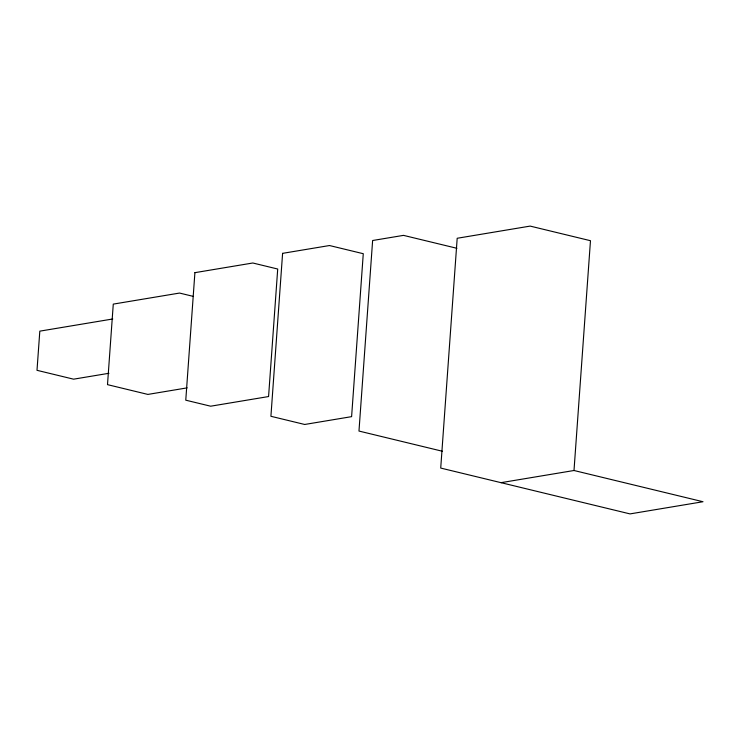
<?xml version="1.0" encoding="UTF-8"?>
<svg xmlns="http://www.w3.org/2000/svg" width="740" height="740" viewBox="0 0 740 740"><rect width="100%" height="100%" fill="white"/><g stroke="black" fill="none" stroke-linecap="round" stroke-linejoin="round"><path stroke-width="1.11" d="M574 470.501L590.474 240.704L530.154 226.098L457.19 238.271L440.716 468.069L630.027 513.902L703 501.729L574 470.501L501.026 482.665M112.776 318.977L39.812 331.15L37 370.315L73.593 379.176L108.947 373.284M187.192 387.862L147.88 394.42L107.504 384.643L113.275 304.112L179.542 293.058L193.001 296.315M456.932 248.298L403.504 235.366L372.627 240.509L358.974 431.059L442.464 451.271M194.907 272.662L185.768 400.183L210.66 406.204L268.574 396.548L277.713 269.027L252.821 262.996L194.907 272.662M282.597 253.348L270.914 416.287L304.704 424.473L351.602 416.648L363.275 253.709L329.494 245.532L282.597 253.348"/></g></svg>
